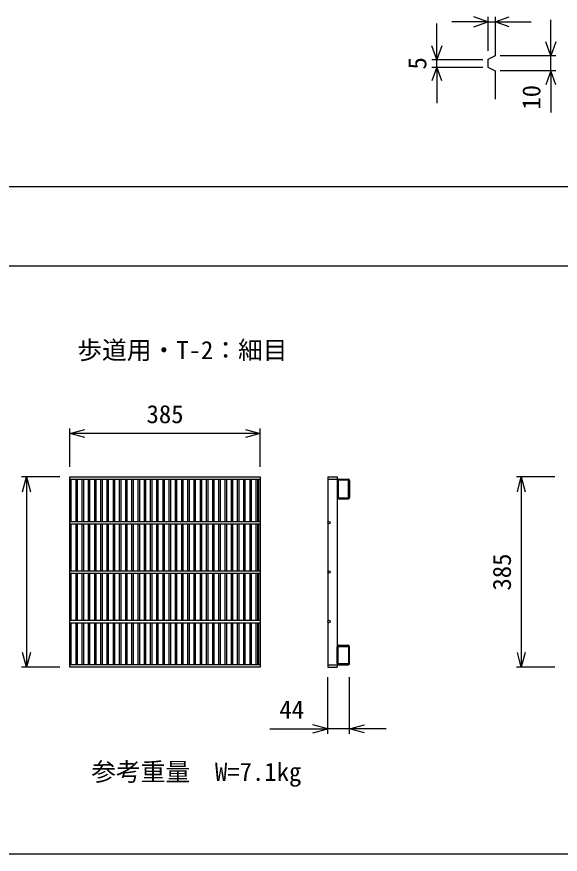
# Model space of a CAD drawing. Units: millimetres, scale not verified. Extents: x 12 to 21012, y 0 to 14850.
# Drawn here: x 6261 to 7359, y 6073 to 7766 of the extents above; entities that cross this region are included whole.
import ezdxf
from ezdxf.enums import TextEntityAlignment as Align

# ---------------------------------------------------------------- set-up
doc = ezdxf.new("R2010")
doc.units = ezdxf.units.MM
doc.header["$LTSCALE"] = 25
for name, color, linetype, lineweight in [('DIM', 7, 'Continuous', 25), ('HATCH', 6, 'Continuous', 25), ('OUTLINE', 3, 'Continuous', 25), ('TXT', 7, 'Continuous', 25)]:
    doc.layers.add(name, color=color, linetype=linetype, lineweight=lineweight)
doc.styles.add('ＭＳ ゴシック', font='')
doc.styles.get('ＭＳ ゴシック').set_extended_font_data('MS Gothic')

msp = doc.modelspace()

# ---------------------------------------------------------------- linework, layer by layer
at = {"layer": 'DIM'}
for p, q in [((7212.73, 7755.85), (7184.54, 7766.11)), ((7212.73, 7765.85), (7212.73, 7696.94)), ((7227.73, 7755.85), (7255.92, 7766.11)), ((7340.23, 7686.94), (7340.23, 7759.81)), ((7109.77, 7679.44), (7109.77, 7752.31)), ((7212.73, 7755.85), (7139.87, 7755.85)), ((7184.54, 7745.59), (7212.73, 7755.85)), ((7212.73, 7755.85), (7227.73, 7755.85)), ((7255.92, 7745.59), (7227.73, 7755.85)), ((7227.73, 7755.85), (7300.6, 7755.85)), ((7109.77, 7679.44), (7099.51, 7707.63)), ((7120.04, 7707.63), (7109.77, 7679.44)), ((7340.23, 7686.94), (7329.97, 7715.13)), ((7350.49, 7715.13), (7340.23, 7686.94)), ((7099.77, 7679.44), (7202.73, 7679.44)), ((7109.77, 7664.44), (7109.77, 7679.44)), ((7350.23, 7686.94), (7237.73, 7686.94)), ((7340.23, 7656.94), (7340.23, 7686.94)), ((7109.77, 7664.44), (7099.51, 7636.25)), ((7099.77, 7664.44), (7202.73, 7664.44)), ((7120.04, 7636.25), (7109.77, 7664.44)), ((7109.77, 7664.44), (7109.77, 7591.58)), ((7350.23, 7656.94), (7237.73, 7656.94)), ((7340.23, 7656.94), (7329.97, 7628.75)), ((7350.49, 7628.75), (7340.23, 7656.94)), ((7340.23, 7656.94), (7340.23, 7572.24)), ((6368.14, 6855.76), (6368.14, 6933.26)), ((6368.14, 6923.26), (6398.14, 6931.3)), ((6723.14, 6931.3), (6753.14, 6923.26)), ((6753.14, 6855.76), (6753.14, 6933.26)), ((6753.14, 6923.26), (6368.14, 6923.26)), ((6398.14, 6915.22), (6368.14, 6923.26)), ((6753.14, 6923.26), (6723.14, 6915.22)), ((6348.14, 6835.76), (6270.64, 6835.76)), ((6272.6, 6805.76), (6280.64, 6835.76)), ((6280.64, 6835.76), (6280.64, 6450.76)), ((6280.64, 6835.76), (6288.68, 6805.76)), ((7348.14, 6835.76), (7270.64, 6835.76)), ((7272.6, 6805.76), (7280.64, 6835.76)), ((7280.64, 6835.76), (7280.64, 6450.76)), ((7280.64, 6835.76), (7288.68, 6805.76)), ((6280.64, 6450.76), (6272.6, 6480.76)), ((6288.68, 6480.76), (6280.64, 6450.76)), ((7280.64, 6450.76), (7272.6, 6480.76)), ((7288.68, 6480.76), (7280.64, 6450.76)), ((6348.14, 6450.76), (6270.64, 6450.76)), ((7348.14, 6450.76), (7270.64, 6450.76)), ((6889.46, 6316.04), (6889.46, 6430.76)), ((6933.46, 6316.04), (6933.46, 6430.76)), ((6889.46, 6326.04), (6859.46, 6334.08)), ((6933.46, 6326.04), (6963.46, 6334.08)), ((6772.2, 6326.04), (6889.46, 6326.04)), ((6859.46, 6318), (6889.46, 6326.04)), ((6933.46, 6326.04), (6889.46, 6326.04)), ((7007.42, 6326.04), (6933.46, 6326.04)), ((6963.46, 6318), (6933.46, 6326.04))]:
    msp.add_line(p, q, dxfattribs=at)
at = {"layer": 'HATCH'}
for p, q in [((6368.14, 6835.76), (6753.14, 6835.76)), ((6368.14, 6450.76), (6368.14, 6835.76)), ((6368.14, 6831.26), (6753.14, 6831.26)), ((6371.14, 6745.76), (6371.14, 6831.26)), ((6380.7, 6745.76), (6380.7, 6831.26)), ((6383.7, 6745.76), (6383.7, 6831.26)), ((6393.26, 6745.76), (6393.26, 6831.26)), ((6396.26, 6745.76), (6396.26, 6831.26)), ((6405.82, 6745.76), (6405.82, 6831.26)), ((6408.82, 6745.76), (6408.82, 6831.26)), ((6418.38, 6745.76), (6418.38, 6831.26)), ((6421.38, 6745.76), (6421.38, 6831.26)), ((6430.94, 6745.76), (6430.94, 6831.26)), ((6433.94, 6745.76), (6433.94, 6831.26)), ((6443.5, 6745.76), (6443.5, 6831.26)), ((6446.5, 6745.76), (6446.5, 6831.26)), ((6456.06, 6745.76), (6456.06, 6831.26)), ((6459.06, 6745.76), (6459.06, 6831.26)), ((6468.62, 6745.76), (6468.62, 6831.26)), ((6471.62, 6745.76), (6471.62, 6831.26)), ((6481.18, 6745.76), (6481.18, 6831.26)), ((6484.18, 6745.76), (6484.18, 6831.26)), ((6493.74, 6745.76), (6493.74, 6831.26)), ((6496.74, 6745.76), (6496.74, 6831.26)), ((6506.3, 6745.76), (6506.3, 6831.26)), ((6509.3, 6745.76), (6509.3, 6831.26)), ((6518.86, 6745.76), (6518.86, 6831.26)), ((6521.86, 6745.76), (6521.86, 6831.26)), ((6531.42, 6745.76), (6531.42, 6831.26)), ((6534.42, 6745.76), (6534.42, 6831.26)), ((6543.98, 6745.76), (6543.98, 6831.26)), ((6546.98, 6745.76), (6546.98, 6831.26)), ((6556.54, 6745.76), (6556.54, 6831.26)), ((6559.54, 6745.76), (6559.54, 6831.26)), ((6569.1, 6745.76), (6569.1, 6831.26)), ((6572.1, 6745.76), (6572.1, 6831.26)), ((6581.66, 6745.76), (6581.66, 6831.26)), ((6584.66, 6745.76), (6584.66, 6831.26)), ((6594.22, 6745.76), (6594.22, 6831.26)), ((6597.22, 6745.76), (6597.22, 6831.26)), ((6606.78, 6745.76), (6606.78, 6831.26)), ((6609.78, 6745.76), (6609.78, 6831.26)), ((6619.34, 6745.76), (6619.34, 6831.26)), ((6622.34, 6745.76), (6622.34, 6831.26)), ((6631.9, 6745.76), (6631.9, 6831.26)), ((6634.9, 6745.76), (6634.9, 6831.26)), ((6644.46, 6745.76), (6644.46, 6831.26)), ((6647.46, 6745.76), (6647.46, 6831.26)), ((6657.02, 6745.76), (6657.02, 6831.26)), ((6660.02, 6745.76), (6660.02, 6831.26)), ((6669.58, 6745.76), (6669.58, 6831.26)), ((6672.58, 6745.76), (6672.58, 6831.26)), ((6682.14, 6745.76), (6682.14, 6831.26)), ((6685.14, 6745.76), (6685.14, 6831.26)), ((6694.7, 6745.76), (6694.7, 6831.26)), ((6697.7, 6745.76), (6697.7, 6831.26)), ((6707.26, 6745.76), (6707.26, 6831.26)), ((6710.26, 6745.76), (6710.26, 6831.26)), ((6719.82, 6745.76), (6719.82, 6831.26)), ((6722.82, 6745.76), (6722.82, 6831.26)), ((6732.38, 6745.76), (6732.38, 6831.26)), ((6735.38, 6745.76), (6735.38, 6831.26)), ((6744.94, 6745.76), (6744.94, 6831.26)), ((6747.94, 6745.76), (6747.94, 6831.26)), ((6750.14, 6745.76), (6750.14, 6831.26)), ((6753.14, 6835.76), (6753.14, 6450.76)), ((6889.46, 6835.76), (6908.46, 6835.76)), ((6889.46, 6835.76), (6889.46, 6450.76)), ((6889.46, 6831.26), (6908.46, 6831.26)), ((6908.46, 6835.76), (6908.46, 6450.76)), ((6908.46, 6828.26), (6908.46, 6794.26)), ((6931.16, 6828.96), (6910.76, 6828.96)), ((6910.76, 6828.96), (6910.76, 6793.56)), ((6911.46, 6831.26), (6930.46, 6831.26)), ((6931.16, 6793.56), (6931.16, 6828.96)), ((6933.46, 6828.26), (6933.46, 6794.26)), ((6910.76, 6793.56), (6931.16, 6793.56)), ((6911.46, 6791.26), (6930.46, 6791.26)), ((6368.14, 6745.76), (6753.14, 6745.76)), ((6368.14, 6740.76), (6753.14, 6740.76)), ((6371.14, 6645.76), (6371.14, 6740.76)), ((6380.7, 6645.76), (6380.7, 6740.76)), ((6383.7, 6645.76), (6383.7, 6740.76)), ((6393.26, 6645.76), (6393.26, 6740.76)), ((6396.26, 6645.76), (6396.26, 6740.76)), ((6405.82, 6645.76), (6405.82, 6740.76)), ((6408.82, 6645.76), (6408.82, 6740.76)), ((6418.38, 6645.76), (6418.38, 6740.76)), ((6421.38, 6645.76), (6421.38, 6740.76)), ((6430.94, 6645.76), (6430.94, 6740.76)), ((6433.94, 6645.76), (6433.94, 6740.76)), ((6443.5, 6645.76), (6443.5, 6740.76)), ((6446.5, 6645.76), (6446.5, 6740.76)), ((6456.06, 6645.76), (6456.06, 6740.76)), ((6459.06, 6645.76), (6459.06, 6740.76)), ((6468.62, 6645.76), (6468.62, 6740.76)), ((6471.62, 6645.76), (6471.62, 6740.76)), ((6481.18, 6645.76), (6481.18, 6740.76)), ((6484.18, 6645.76), (6484.18, 6740.76)), ((6493.74, 6645.76), (6493.74, 6740.76)), ((6496.74, 6645.76), (6496.74, 6740.76)), ((6506.3, 6645.76), (6506.3, 6740.76)), ((6509.3, 6645.76), (6509.3, 6740.76)), ((6518.86, 6645.76), (6518.86, 6740.76)), ((6521.86, 6645.76), (6521.86, 6740.76)), ((6531.42, 6645.76), (6531.42, 6740.76)), ((6534.42, 6645.76), (6534.42, 6740.76)), ((6543.98, 6645.76), (6543.98, 6740.76)), ((6546.98, 6645.76), (6546.98, 6740.76)), ((6556.54, 6645.76), (6556.54, 6740.76)), ((6559.54, 6645.76), (6559.54, 6740.76)), ((6569.1, 6645.76), (6569.1, 6740.76)), ((6572.1, 6645.76), (6572.1, 6740.76)), ((6581.66, 6645.76), (6581.66, 6740.76)), ((6584.66, 6645.76), (6584.66, 6740.76)), ((6594.22, 6645.76), (6594.22, 6740.76)), ((6597.22, 6645.76), (6597.22, 6740.76)), ((6606.78, 6645.76), (6606.78, 6740.76)), ((6609.78, 6645.76), (6609.78, 6740.76)), ((6619.34, 6645.76), (6619.34, 6740.76)), ((6622.34, 6645.76), (6622.34, 6740.76)), ((6631.9, 6645.76), (6631.9, 6740.76)), ((6634.9, 6645.76), (6634.9, 6740.76)), ((6644.46, 6645.76), (6644.46, 6740.76)), ((6647.46, 6645.76), (6647.46, 6740.76)), ((6657.02, 6645.76), (6657.02, 6740.76)), ((6660.02, 6645.76), (6660.02, 6740.76)), ((6669.58, 6645.76), (6669.58, 6740.76)), ((6672.58, 6645.76), (6672.58, 6740.76)), ((6682.14, 6645.76), (6682.14, 6740.76)), ((6685.14, 6645.76), (6685.14, 6740.76)), ((6694.7, 6645.76), (6694.7, 6740.76)), ((6697.7, 6645.76), (6697.7, 6740.76)), ((6707.26, 6645.76), (6707.26, 6740.76)), ((6710.26, 6645.76), (6710.26, 6740.76)), ((6719.82, 6645.76), (6719.82, 6740.76)), ((6722.82, 6645.76), (6722.82, 6740.76)), ((6732.38, 6645.76), (6732.38, 6740.76)), ((6735.38, 6645.76), (6735.38, 6740.76)), ((6744.94, 6645.76), (6744.94, 6740.76)), ((6747.94, 6645.76), (6747.94, 6740.76)), ((6750.14, 6645.76), (6750.14, 6740.76)), ((6368.14, 6645.76), (6753.14, 6645.76)), ((6368.14, 6640.76), (6753.14, 6640.76)), ((6371.14, 6545.76), (6371.14, 6640.76)), ((6380.7, 6545.76), (6380.7, 6640.76)), ((6383.7, 6545.76), (6383.7, 6640.76)), ((6393.26, 6545.76), (6393.26, 6640.76)), ((6396.26, 6545.76), (6396.26, 6640.76)), ((6405.82, 6545.76), (6405.82, 6640.76)), ((6408.82, 6545.76), (6408.82, 6640.76)), ((6418.38, 6545.76), (6418.38, 6640.76)), ((6421.38, 6545.76), (6421.38, 6640.76)), ((6430.94, 6545.76), (6430.94, 6640.76)), ((6433.94, 6545.76), (6433.94, 6640.76)), ((6443.5, 6545.76), (6443.5, 6640.76)), ((6446.5, 6545.76), (6446.5, 6640.76)), ((6456.06, 6545.76), (6456.06, 6640.76)), ((6459.06, 6545.76), (6459.06, 6640.76)), ((6468.62, 6545.76), (6468.62, 6640.76)), ((6471.62, 6545.76), (6471.62, 6640.76)), ((6481.18, 6545.76), (6481.18, 6640.76)), ((6484.18, 6545.76), (6484.18, 6640.76)), ((6493.74, 6545.76), (6493.74, 6640.76)), ((6496.74, 6545.76), (6496.74, 6640.76)), ((6506.3, 6545.76), (6506.3, 6640.76)), ((6509.3, 6545.76), (6509.3, 6640.76)), ((6518.86, 6545.76), (6518.86, 6640.76)), ((6521.86, 6545.76), (6521.86, 6640.76)), ((6531.42, 6545.76), (6531.42, 6640.76)), ((6534.42, 6545.76), (6534.42, 6640.76)), ((6543.98, 6545.76), (6543.98, 6640.76)), ((6546.98, 6545.76), (6546.98, 6640.76)), ((6556.54, 6545.76), (6556.54, 6640.76)), ((6559.54, 6545.76), (6559.54, 6640.76)), ((6569.1, 6545.76), (6569.1, 6640.76)), ((6572.1, 6545.76), (6572.1, 6640.76)), ((6581.66, 6545.76), (6581.66, 6640.76)), ((6584.66, 6545.76), (6584.66, 6640.76)), ((6594.22, 6545.76), (6594.22, 6640.76)), ((6597.22, 6545.76), (6597.22, 6640.76)), ((6606.78, 6545.76), (6606.78, 6640.76)), ((6609.78, 6545.76), (6609.78, 6640.76)), ((6619.34, 6545.76), (6619.34, 6640.76)), ((6622.34, 6545.76), (6622.34, 6640.76)), ((6631.9, 6545.76), (6631.9, 6640.76)), ((6634.9, 6545.76), (6634.9, 6640.76)), ((6644.46, 6545.76), (6644.46, 6640.76)), ((6647.46, 6545.76), (6647.46, 6640.76)), ((6657.02, 6545.76), (6657.02, 6640.76)), ((6660.02, 6545.76), (6660.02, 6640.76)), ((6669.58, 6545.76), (6669.58, 6640.76)), ((6672.58, 6545.76), (6672.58, 6640.76)), ((6682.14, 6545.76), (6682.14, 6640.76)), ((6685.14, 6545.76), (6685.14, 6640.76)), ((6694.7, 6545.76), (6694.7, 6640.76)), ((6697.7, 6545.76), (6697.7, 6640.76)), ((6707.26, 6545.76), (6707.26, 6640.76)), ((6710.26, 6545.76), (6710.26, 6640.76)), ((6719.82, 6545.76), (6719.82, 6640.76)), ((6722.82, 6545.76), (6722.82, 6640.76)), ((6732.38, 6545.76), (6732.38, 6640.76)), ((6735.38, 6545.76), (6735.38, 6640.76)), ((6744.94, 6545.76), (6744.94, 6640.76)), ((6747.94, 6545.76), (6747.94, 6640.76)), ((6750.14, 6545.76), (6750.14, 6640.76)), ((6368.14, 6545.76), (6753.14, 6545.76)), ((6368.14, 6540.76), (6753.14, 6540.76)), ((6371.14, 6455.26), (6371.14, 6540.76)), ((6380.7, 6455.26), (6380.7, 6540.76)), ((6383.7, 6455.26), (6383.7, 6540.76)), ((6393.26, 6455.26), (6393.26, 6540.76)), ((6396.26, 6455.26), (6396.26, 6540.76)), ((6405.82, 6455.26), (6405.82, 6540.76)), ((6408.82, 6455.26), (6408.82, 6540.76)), ((6418.38, 6455.26), (6418.38, 6540.76)), ((6421.38, 6455.26), (6421.38, 6540.76)), ((6430.94, 6455.26), (6430.94, 6540.76)), ((6433.94, 6455.26), (6433.94, 6540.76)), ((6443.5, 6455.26), (6443.5, 6540.76)), ((6446.5, 6455.26), (6446.5, 6540.76)), ((6456.06, 6455.26), (6456.06, 6540.76)), ((6459.06, 6455.26), (6459.06, 6540.76)), ((6468.62, 6455.26), (6468.62, 6540.76)), ((6471.62, 6455.26), (6471.62, 6540.76)), ((6481.18, 6455.26), (6481.18, 6540.76)), ((6484.18, 6455.26), (6484.18, 6540.76)), ((6493.74, 6455.26), (6493.74, 6540.76)), ((6496.74, 6455.26), (6496.74, 6540.76)), ((6506.3, 6455.26), (6506.3, 6540.76)), ((6509.3, 6455.26), (6509.3, 6540.76)), ((6518.86, 6455.26), (6518.86, 6540.76)), ((6521.86, 6455.26), (6521.86, 6540.76)), ((6531.42, 6455.26), (6531.42, 6540.76)), ((6534.42, 6455.26), (6534.42, 6540.76)), ((6543.98, 6455.26), (6543.98, 6540.76)), ((6546.98, 6455.26), (6546.98, 6540.76)), ((6556.54, 6455.26), (6556.54, 6540.76)), ((6559.54, 6455.26), (6559.54, 6540.76)), ((6569.1, 6455.26), (6569.1, 6540.76)), ((6572.1, 6455.26), (6572.1, 6540.76)), ((6581.66, 6455.26), (6581.66, 6540.76)), ((6584.66, 6455.26), (6584.66, 6540.76)), ((6594.22, 6455.26), (6594.22, 6540.76)), ((6597.22, 6455.26), (6597.22, 6540.76)), ((6606.78, 6455.26), (6606.78, 6540.76)), ((6609.78, 6455.26), (6609.78, 6540.76)), ((6619.34, 6455.26), (6619.34, 6540.76)), ((6622.34, 6455.26), (6622.34, 6540.76)), ((6631.9, 6455.26), (6631.9, 6540.76)), ((6634.9, 6455.26), (6634.9, 6540.76)), ((6644.46, 6455.26), (6644.46, 6540.76)), ((6647.46, 6455.26), (6647.46, 6540.76)), ((6657.02, 6455.26), (6657.02, 6540.76)), ((6660.02, 6455.26), (6660.02, 6540.76)), ((6669.58, 6455.26), (6669.58, 6540.76)), ((6672.58, 6455.26), (6672.58, 6540.76)), ((6682.14, 6455.26), (6682.14, 6540.76)), ((6685.14, 6455.26), (6685.14, 6540.76)), ((6694.7, 6455.26), (6694.7, 6540.76)), ((6697.7, 6455.26), (6697.7, 6540.76)), ((6707.26, 6455.26), (6707.26, 6540.76)), ((6710.26, 6455.26), (6710.26, 6540.76)), ((6719.82, 6455.26), (6719.82, 6540.76)), ((6722.82, 6455.26), (6722.82, 6540.76)), ((6732.38, 6455.26), (6732.38, 6540.76)), ((6735.38, 6455.26), (6735.38, 6540.76)), ((6744.94, 6455.26), (6744.94, 6540.76)), ((6747.94, 6455.26), (6747.94, 6540.76)), ((6750.14, 6455.26), (6750.14, 6540.76)), ((6908.46, 6458.26), (6908.46, 6492.26)), ((6910.76, 6492.96), (6931.16, 6492.96)), ((6910.76, 6457.56), (6910.76, 6492.96)), ((6911.46, 6495.26), (6930.46, 6495.26)), ((6931.16, 6492.96), (6931.16, 6457.56)), ((6933.46, 6458.26), (6933.46, 6492.26)), ((6753.14, 6455.26), (6368.14, 6455.26)), ((6889.46, 6455.26), (6908.46, 6455.26)), ((6931.16, 6457.56), (6910.76, 6457.56)), ((6911.46, 6455.26), (6930.46, 6455.26)), ((6753.14, 6450.76), (6368.14, 6450.76)), ((6889.46, 6450.76), (6908.46, 6450.76))]:
    msp.add_line(p, q, dxfattribs=at)
for centre in [(6891.96, 6743.26), (6891.96, 6643.26), (6891.96, 6543.26)]:
    msp.add_circle(centre, 2.5, dxfattribs=at)
for centre, start, end in [((6911.46, 6828.26), 90, 180), ((6930.46, 6828.26), 0, 90), ((6911.46, 6794.26), 180, 270), ((6930.46, 6794.26), 270, 0), ((6911.46, 6492.26), 90, 180), ((6930.46, 6492.26), 0, 90), ((6911.46, 6458.26), 180, 270), ((6930.46, 6458.26), 270, 0)]:
    msp.add_arc(centre, 3, start, end, dxfattribs=at)
at = {"layer": 'OUTLINE'}
for p, q in [((7227.73, 7765.98), (7227.73, 7686.94)), ((7227.73, 7686.94), (7212.73, 7679.44)), ((7212.73, 7679.44), (7212.73, 7664.44)), ((7212.73, 7664.44), (7227.73, 7656.94)), ((7227.73, 7656.94), (7227.73, 7599.23))]:
    msp.add_line(p, q, dxfattribs=at)
at = {"layer": 'TXT'}
for p, q in [((2262.5, 7422.57), (8362.5, 7422.57)), ((2262.5, 7262.57), (8362.5, 7262.57)), ((8362.5, 6072.57), (2262.5, 6072.57))]:
    msp.add_line(p, q, dxfattribs=at)

# ---------------------------------------------------------------- texts
at = {"layer": 'DIM', "style": 'ＭＳ ゴシック'}
for s, p in [('5', (7099.77, 7659.44)), ('10', (7330.23, 7578.29)), ('385', (7270.64, 6605.76))]:
    msp.add_text(s, height=36.66, rotation=90, dxfattribs=at).set_placement(p, align=Align.BOTTOM_LEFT)
for s, p in [('385', (6523.14, 6933.26)), ('44', (6791.71, 6336.04)), ('参考重量\u3000W=7.1kg', (6411.41, 6210.02))]:
    msp.add_text(s, height=36.66, dxfattribs=at).set_placement(p, align=Align.BOTTOM_LEFT)
at = {"layer": 'TXT', "style": 'ＭＳ ゴシック'}
msp.add_text('歩道用・T-2：細目 ', height=36.66, dxfattribs=at).set_placement((6383.18, 7062.72), align=Align.BOTTOM_LEFT)

doc.saveas('drawing.dxf')
